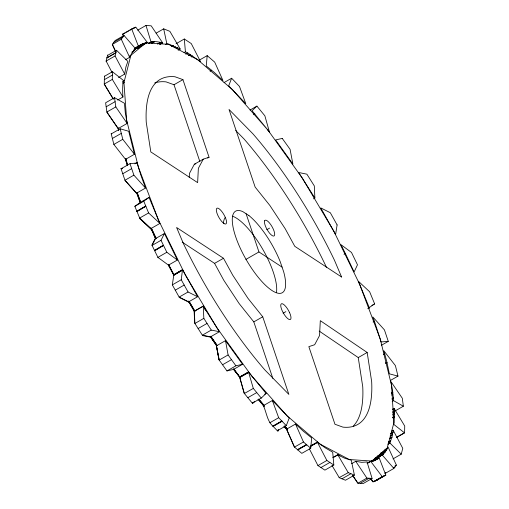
<?xml version="1.0" encoding="UTF-8"?>
<svg xmlns="http://www.w3.org/2000/svg" width="509" height="509" viewBox="0 0 509 509"><rect width="100%" height="100%" fill="white"/><g stroke="black" fill="none" stroke-linecap="round" stroke-linejoin="round"><path stroke-width="0.76" d="M113.303 99.14L104.275 84.265L104.402 76.096M117.604 100.05L122.955 96.984L112.304 79.41L112.425 71.737L104.396 76.331M122.955 96.984C122.427 91.805 122.65 84.348 123.299 80.307L112.425 71.737M138.353 166.965L126.684 120.378L123.954 82.56L130.87 55.277L145.631 43.131L147.356 42.508L145.619 42.692L135.292 48.552L136.622 48.31L145.631 43.131M396.346 437.619L404.585 432.904L393.845 424.423L394.38 416.928L394.1 408.409L392.725 409.198M404.585 432.904L404.725 426.033L394.1 408.409M189.24 177.418L189.437 173.448L194.33 164.267L203.256 159.164L209.053 157.256L182.928 79.627L175.013 76.77A198.796 63.033 60.2 0 0 146.248 122.294L150.817 151.93L197.638 182.629L198.364 168.345L203.256 159.164M388.431 443.924L389.805 443.142L391.911 437.282L393.158 430.232L391.784 431.015M118.514 77.61L124.692 74.072L125.914 66.978L127.88 61.392L116.516 50.276L107.59 55.386L106.941 57.931L115.867 52.828L116.516 50.276M207.182 55.634L206.26 65.992L214.404 72.545L222.942 80.492L214.703 62.13L207.182 55.634L198.943 60.348M287.502 429.863L286.503 428.928L294.526 447.087L301.805 453.366L310.732 448.257L311.654 437.899L303.51 431.346L295.525 424.042L286.599 429.151L284.086 426.917M188.998 302.27L179.365 297.479L172.316 284.862L173.785 275.114L168.466 265.132L157.905 257.376L152.083 245.414L155.563 238.511M188.069 291.981L179.143 297.091L188.661 301.843L197.587 296.741L188.069 291.981L181.242 279.759L182.515 269.643L173.569 274.873L173.766 275.229L182.693 270.126M197.587 296.741L182.515 269.643M106.088 61.258L106.992 57.746M124.692 74.072L115.053 55.958L115.867 52.828M392.993 458.889L401.232 454.174L402.772 448.353L393.158 430.232M107.59 55.386L107.698 55.023M125.513 59.699L129.636 57.339L132.251 52.478L135.674 48.877L124.037 35.452L115.11 40.561L113.889 42.253L122.904 37.023L124.037 35.452M278.385 429.882L277.857 431.276L278.124 429.621M377.608 456.458L385.313 451.89L388.068 446.997L396.365 465.092L393.877 468.439L384.95 473.548L385.797 472.358M231.633 78.233L228.694 85.849L245.796 103.683L239.491 86.454L231.633 78.233L224.081 82.553M258.375 399.304C267.104 406.131 264.947 419.397 273.148 426.364L277.354 430.767L286.281 425.658L289.22 418.048L272.366 400.5L263.439 405.603L257.968 399.317M388.278 443.778L389.709 442.843L401.232 454.174M374.961 458.304L374.331 459.468L371.685 461.339L372.925 460.473M320.276 444.204L349.32 459.544L371.385 461.033L372.289 460.753L387.025 448.633L393.877 422.845L391.548 385.402L380.198 338.911L359.532 284.035L333.999 231.563L302.308 178.105L267.67 129.7M152.083 245.414L161.009 240.312L164.452 233.485L177.393 260.029L168.466 265.132M385.402 451.776L377.761 456.21M151.898 245.02L155.391 238.314L153.374 233.765M374.618 459.105L375.381 457.903M371.761 460.569L373.326 460.136L382.253 455.027L384.473 452.533M122.815 37.151L121.288 39.218L112.279 44.461L115.505 51.428M113.978 42.132L112.362 44.328L115.568 51.294M394.768 467.192L393.4 467.975M254.729 401.41L252.585 403.497L244.123 393.19L239.561 377.004L233.606 369.388L242.532 364.279L225.506 340.648L216.579 345.757L210.771 337.174L202.582 335.565L194.673 323.088L194.107 310.814M373.797 460.931L379.122 457.731L385.822 475.158L376.902 480.267L372.906 481.94L370.597 478.867M253.406 402.155L252.33 403.192L261.257 398.083L266.092 393.432L248.487 371.894L239.561 377.004L240.515 378.225M135.063 48.47L139.695 45.358L144.219 43.443M268.084 130.279L269.426 132.003L264.865 115.81L256.911 106.114L252.05 110.739L269.369 131.799L232.46 89.66L197.677 59.706L168.581 44.347L146.458 42.858L136.705 48.24M132.047 52.071L137.08 47.935L138.461 48.024M378.441 458.393L374.929 460.251L370.686 461.345L367.116 463.381M139.854 218.431L151.44 229.406L140.02 218.819L134.834 206.323L140.217 202.467L136.934 192.676M134.834 206.323L143.761 201.214L149.067 197.416L159.896 223.438L150.976 228.547L139.682 218.043L148.609 212.934L159.896 223.438M374.637 303.873L369.26 307.582L358.355 281.222L369.649 291.778L374.637 303.873L371.888 305.445M369.33 307.983L367.994 308.639M146.738 42.877L147.502 42.705L135.795 27.162L131.704 28.949L122.65 34.122L123.509 36.317M126.474 32.264L128.535 31.081M129.91 30.298L134.026 27.938M133.046 28.733L135.795 27.162M137.742 30.165L145.981 25.45L151.198 25.819L162.486 42.622C157.815 42.024 152.388 40.096 148.265 43.462M106.966 57.835L115.918 52.637M115.053 55.958L106.127 61.061L112.031 72.418M156.142 33.155L163.694 28.835L169.879 31.342L180.237 49.055L178.182 50.232M135.623 47.789L142.488 43.863M136.374 47.382L142.609 43.806M134.821 48.489L141.267 44.779M135.292 48.552L145.619 42.692M134.3 49.666L135.674 48.877M136.972 48.183L145.962 43.049M139.867 46.803L137.812 47.98L138.575 47.808M141.171 46.045L143.303 44.837M143.92 44.474L147.356 42.508M132.054 52.134L133.517 51.237M149.08 43.507L152.509 41.541M129.496 56.066L130.87 55.277M151.739 43.329L154.488 41.757M151.822 43.335L154.564 41.763M157.656 43.965L160.405 42.393M157.733 43.978L160.481 42.406M159.584 44.175L162.333 42.603M159.737 44.194L162.486 42.622M160.405 43.99L162.466 42.807M160.57 44.022L162.632 42.845M165.444 44.48L166.818 43.691L168.67 44.048L180.237 49.055M104.345 79.659L112.381 75.065M112.304 79.41L104.275 84.01L113.284 98.88M176.063 43.71L184.309 39.002L191.263 43.57L200.533 61.659L187.776 52.987L185.422 51.81L184.048 52.592M171.787 46.453L173.162 45.67M171.883 46.504L173.34 45.74M174.282 47.687L175.656 46.904M176.438 48.47L177.813 47.681M122.733 81.542L124.107 80.759M123.083 82.814L123.973 82.305M123.076 82.929L123.967 82.42M123.063 83.069L123.954 82.56M185.715 54.17L187.776 52.987M188.534 55.271L189.908 54.488M118.425 129.025L106.935 112.317L105.624 102.773L114.55 97.664L124.463 103.289L125.297 112.737L127.155 123.42L118.228 128.529L118.597 130.266M188.896 55.475L190.271 54.692M189.011 55.551L190.385 54.768M191.289 56.823L192.663 56.035M191.397 56.9L192.771 56.111M106.177 106.775L115.098 101.666L114.55 97.664M115.098 101.666L115.81 106.909L106.884 112.012L118.374 128.739M154.73 82.948A198.796 63.033 60.2 0 1 166.087 81.879L174.002 84.736L182.928 79.627M210.083 71.005L211.458 70.223M210.198 71.107L211.566 70.318M125.958 158.643L127.46 164.725L125.481 158.884L125.672 159.552L113.851 144.429L111.242 133.899L120.169 128.796L128.713 131.271L134.452 154.252L125.526 159.362L127.39 165.444M112.374 138.461L121.301 133.352L120.169 128.796M113.851 144.429L122.777 139.32L121.301 133.352M136.597 193.153L145.523 188.044L140.847 175.109L137.029 162.651L137.131 162.982L130.005 163.663L121.078 168.772L124.953 180.262L136.883 193.681L140.14 202.525L149.067 197.416M134.872 163.834L137.029 162.651M122.758 173.747L131.685 168.638L130.005 163.663M145.523 188.044L133.873 175.153L124.953 180.262L136.883 193.681M250.046 110.039L256.911 106.114M253.552 114.716L254.926 113.927M207.678 158.038L209.053 157.256M136.845 211.178L145.771 206.069L143.761 201.214M136.927 211.369L145.771 206.069M137.01 211.566L145.854 206.266M164.452 233.485L155.525 238.594L150.976 228.547M154.501 250.371L163.427 245.262L161.009 240.312M154.596 250.568L163.427 245.262M154.691 250.765L163.523 245.459M177.393 260.029L166.831 252.267L157.905 257.376L158.102 257.77M173.569 274.873L182.496 269.77M173.785 275.114L182.712 270.005M313.506 198.822L314.874 198.039L314.314 185.912L306.889 174.18L298.675 172.506L314.874 198.039M266.824 229.686L269.566 228.115M172.316 284.862L181.242 279.759M182.203 242.144L214.575 263.376L223.502 258.267L232.74 275.204L248.048 298.427L262.739 316.783L253.813 321.892L272.837 378.41M175.274 290.155L184.201 285.046M245.911 259.412L258.954 251.949L282.075 267.104M203.244 306.062L203.835 318.36L194.909 323.469L194.317 311.171L203.244 306.062L205.712 310.14L203.25 306.214L194.323 311.323L188.247 300.991M198.122 328.54L207.048 323.431L211.267 330.086L219.462 331.722L203.25 306.214M211.267 330.086L202.34 335.196L210.643 336.85M344.001 254.296L345.376 253.507L340.915 244.638L351.496 252.458L357.483 264.807L354.111 271.984L345.376 253.507M219.462 331.722L210.535 336.831L213.494 341.132M283.119 313.22L285.867 311.648M225.506 340.648L228.096 354.945L219.175 360.054L216.319 345.248L213.576 341.259M218.921 359.698L216.319 345.248L219.175 360.054L222.554 364.756L231.48 359.647M222.554 364.756L226.982 370.921L235.909 365.818L242.532 364.279M248.545 372.104L239.618 377.214L239.847 377.493L248.774 372.391M248.723 372.194L239.796 377.303L244.377 393.508L253.304 388.399L248.487 371.894M367.962 308.766L369.4 307.939M373.072 322.032L374.446 321.243L372.779 316.916L384.441 329.889L388.272 341.361L381.406 345.287M247.819 397.694L256.746 392.592L261.257 398.083M264.725 394.214L266.092 393.432M319.194 331.079L358.247 357.572L367.174 352.47L371.665 381.597A198.796 63.033 60.2 0 1 342.901 427.121L334.96 424.258L308.842 346.648L314.657 344.733L319.55 335.552L320.307 320.67L367.174 352.47M383.334 354.487L384.709 353.704L383.761 350.663L395.417 365.634L397.981 376.126L390.428 380.446M269.751 422.814L278.678 417.711L286.281 425.658M272.9 426.103L281.827 420.994M273.021 426.23L281.948 421.128M273.148 426.364L282.075 421.255M385.574 363.082L386.948 362.3L384.709 353.704M385.606 363.235L386.948 362.3M294.526 447.087L303.453 441.984L310.732 448.257M391.332 392.649L392.706 391.866L390.988 381.68L402.295 398.229L403.363 406.227L395.124 410.941M391.357 392.795L392.706 391.866M391.37 392.923L392.732 392.013M391.396 393.069L392.744 392.14M391.427 393.572L392.795 392.783M391.51 395.041L392.878 394.259L392.77 392.286M297.536 449.676L306.463 444.573M297.657 449.784L306.583 444.675M297.778 449.886L306.704 444.777M392.07 398.693L393.444 397.911L392.878 394.259M392.083 398.954L393.444 397.911M311.082 445.54L317.476 442.162L310.515 446.17M392.127 399.253L393.457 398.172M310.719 446.31L317.584 442.378M392.21 401.467L393.584 400.678L403.363 406.227M392.789 409.3L394.163 408.511M392.935 411.584L394.31 410.801M392.98 412.099L394.354 411.31M392.973 412.207L394.348 411.425M392.986 412.341L394.36 411.552M392.91 413.27L394.284 412.487M392.865 414.746L394.24 413.957M392.865 414.867L394.24 414.078M392.865 415.096L394.24 414.313M393.018 417.005L394.392 416.216M393.012 417.113L394.38 416.324M393.018 417.234L394.386 416.451M392.999 417.463L394.367 416.674M393.012 417.717L394.38 416.928M392.999 417.819L394.373 417.03M393.005 417.94L394.38 417.157M317.953 465.589L326.88 460.48L333.828 465.029L324.901 470.138L317.953 465.589L309.377 448.881M332.931 457.47L337.741 454.722L339.948 455.822L337.874 454.944L333.064 457.693M320.956 467.548L329.883 462.446M390.957 433.35L393.018 432.173M390.906 433.528L392.967 432.351M390.887 433.744L392.942 432.567M390.263 435.844L392.324 434.667M390.238 435.927L392.299 434.75M389.862 438.364L391.955 437.11M389.849 438.459L391.911 437.282M397.039 436.989L403.904 433.064M388.456 441.958L390.518 440.781M388.373 442.194L390.46 440.934M351.63 463.68L355.746 461.319L361.651 462.325L367.04 461.975L372.092 478.441L363.165 483.55L357.789 483.187L352.667 475.438L357.961 483.206L366.887 478.097L372.092 478.441M388.342 443.625L389.709 442.843M387.788 444.153L389.849 442.976M385.847 448.995L387.222 448.213M384.817 449.931L387.025 448.633M384.041 450.541L387.47 448.575M383.964 450.669L387.425 448.633M380.178 453.468L386.49 449.771M380.738 453.252L386.312 449.981M337.874 454.944L344.752 458.227L351.267 460.251L354.41 475.126L348.239 472.645L339.109 477.658M378.028 455.778L385.746 451.298M377.933 455.981L385.485 451.661M375.286 457.992L384.308 452.794M384.18 452.927L375.254 458.036L373.002 460.403M367.263 463.387L370.749 461.428M374.414 459.341L383.455 454.149M383.258 454.365L373.39 459.748M331.938 465.398L339.312 477.747L341.978 478.816L350.905 473.714M372.283 461.599L379.122 457.731M373.727 460.944L375.273 460.066M375.807 459.926L377.296 459.073M341.978 478.816L345.484 480.235L354.41 475.126M360.207 483.346L369.133 478.244M394.99 465.875L396.365 465.092M393.559 467.765L394.933 466.982M385.822 475.158L382.253 476.685L373.326 481.788L370.883 478.772M374.618 481.209L383.614 476.074M374.847 481.113L384.015 475.896M377.532 479.917L376.902 480.267M132.518 51.683L133.046 51.441M125.099 33.047L122.777 34.052L123.623 36.247M133.842 49.335L136.622 48.31M194.33 164.267L195.78 163.79M226.982 370.921L233.688 369.369M136.692 47.795L138.429 47.617M122.644 168.619L121.078 168.772L120.957 168.409L122.529 168.263M388.272 341.361L381.101 341.94L374.446 321.243M397.981 376.126L389.353 373.816L386.98 362.446M223.502 258.267L176.591 227.504L183.507 243.766A198.796 63.033 60.2 0 0 264.96 370.03L288.864 394.405L262.587 316.318M317.381 442.245L325.251 447.856L332.695 452.208L333.828 465.029M320.027 444.033L286.961 415.726L251.815 376.151M284.105 426.065L287.089 428.635L284.378 426.065M286.599 429.151L287.56 429.99M284.359 426.122L286.09 427.687M284.047 426.65L286.421 428.979L294.285 446.87M235.68 130.457L244.027 138.97A198.796 63.033 60.2 0 1 325.48 265.234L326.377 267.346M263.439 405.603L264.559 406.78M263.35 405.368L263.847 405.915M258.737 399.202L263.993 405.151M382.253 455.027L393.877 468.439M258.489 399.12L263.999 405.571M238.759 375.47L233.739 369.375L239.924 377.36L233.612 368.573M253.304 388.399L256.746 392.592M253.813 321.892L239.122 303.536L223.814 280.313L214.575 263.376M122.777 139.32L134.452 154.252M251.541 375.807L217.05 327.981L185.276 274.815M370.686 461.345L382.253 476.685M228.096 354.945L235.909 365.818M210.37 336.214L217.108 345.598M210.771 336.443L216.567 344.758M115.81 106.909L127.155 123.42M211.738 337.62L217.228 345.732M355.746 461.319L366.887 478.097M203.835 318.36L207.048 323.431M194.317 311.171L194.762 311.902L189.087 301.767M189.151 301.436L194.839 310.993M337.741 454.722L348.239 472.645M189.03 301.392L194.89 311.533M173.785 274.44L168.415 264.858M185.047 274.389L158.414 219.926L138.473 167.353M317.26 442.003L326.88 460.48M163.618 245.656L166.831 252.267M150.938 228.013L156.047 238.511M168.81 264.737L173.944 275.293L169.026 266.01M151.669 229.095L156.008 238.327L151.548 228.471M121.288 39.218L129.636 57.339M295.525 424.042L303.453 441.984M145.93 206.457L148.609 212.934M131.704 28.949L138.499 46.504M137.182 192.733L140.815 202.391M272.366 400.5L278.678 417.711M127.326 165.463L125.742 159.648M137.086 192.688L140.777 202.996M246.101 213.748L258.954 251.949M174.002 84.736L199.872 161.607M131.685 168.638L133.873 175.153M145.981 25.45L151.014 41.891M118.311 127.727L118.871 129.973M111.166 133.568L111.242 133.899M163.694 28.835L166.818 43.691M358.247 357.572L362.739 386.706A198.796 63.033 60.2 0 1 353.265 426.097M118.292 128.834L118.489 130.151M184.309 39.002L185.422 51.81M393.502 398.464L393.584 400.678M223.387 223.661A46.987 14.901 60.2 0 1 225.462 217.279M232.409 216.16A46.987 14.901 60.2 0 1 262.676 249.156A46.987 14.901 60.2 0 1 276.451 292.452M337.104 224.921L335.609 234.503L320.765 207.907L330.309 212.73L337.104 224.921M264.635 220.798L264.438 221.867A9.035 2.863 60.2 0 0 268.16 231.277A9.035 2.863 60.2 0 0 273.969 236.004L274.504 235.432A9.035 2.863 60.2 0 0 270.973 224.959A9.035 2.863 60.2 0 0 264.635 220.798M373.421 460.53L371.996 461.364L373.421 460.53M282.253 138.423L275.623 139.924L292.898 164.083L290.066 149.302L282.253 138.423M248.933 215.574L242.876 211.668A46.987 14.901 60.2 0 0 236.348 238.689A46.987 14.901 60.2 0 0 271.1 289.914A46.987 14.901 60.2 0 0 283.678 271.825L280.243 261.734A46.987 14.901 60.2 0 0 248.933 215.574M341.59 277.011L294.794 246.331L285.174 228.687L269.865 205.471L255.136 187.07L229.018 109.46L252.954 133.861A198.796 63.033 60.2 0 1 334.407 260.124L341.59 277.011M223.928 223.483L222.681 222.471A9.035 2.863 60.2 0 1 216.459 211.318A9.035 2.863 60.2 0 1 220.187 209.676L221.517 211.127A9.035 2.863 60.2 0 1 226.41 220.83A9.035 2.863 60.2 0 1 223.928 223.483M289.551 312.571L288.501 310.49A9.035 2.863 60.2 0 0 282.298 303.733A9.035 2.863 60.2 0 0 281.382 308.708L282.183 310.725A9.035 2.863 60.2 0 0 289.436 319.569A9.035 2.863 60.2 0 0 289.551 312.571"/></g></svg>
